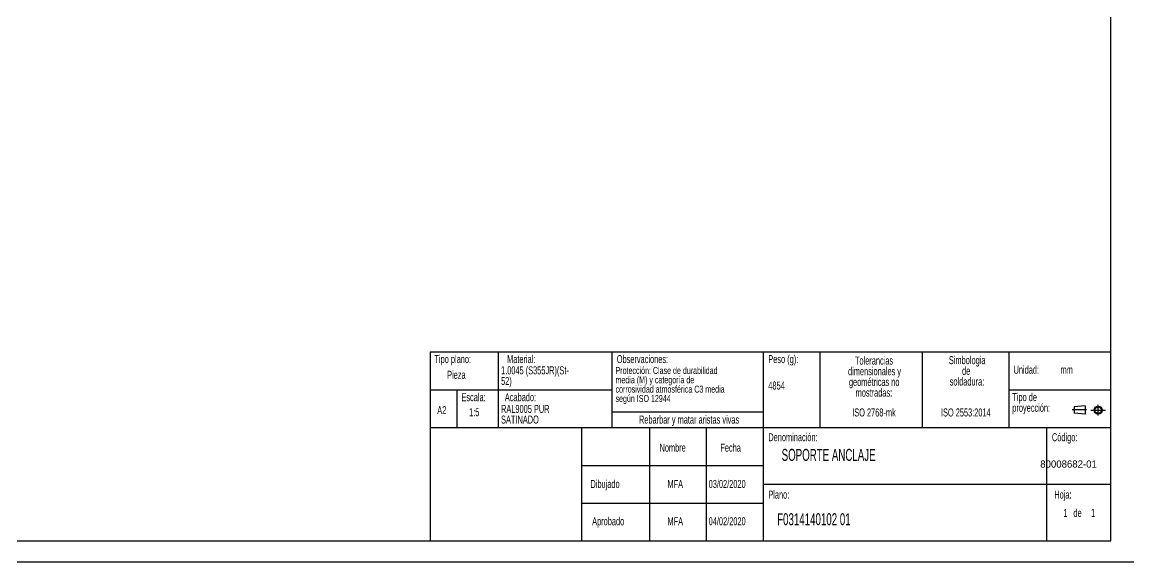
# Model space of a CAD drawing. Extents: x 0 to 1558, y 0 to 583.
# Drawn here: x 300.1 to 594, y 0 to 142.7 of the extents above; entities that cross this region are included whole.
import ezdxf

# ---------------------------------------------------------------- set-up
doc = ezdxf.new("R2010")
doc.units = 0
doc.linetypes.add('CENTERX2', pattern=[20.32, 12.7, -2.54, 2.54, -2.54])
doc.layers.get('0').update_dxf_attribs({"linetype": 'CONTINUOUS'})
doc.layers.add('FORMATO', color=7, linetype='CONTINUOUS')
doc.layers.add('SLD-0', color=179, linetype='CONTINUOUS')
doc.styles.add('SLDTEXTSTYLE1', font='TXT', dxfattribs={"width": 0.605})

# ---------------------------------------------------------------- blocks, each defined once
blk = doc.blocks.new('BLOQUE3')
at = {"color": 7, "linetype": 'CENTERX2'}
for p, q in [((397.92, 130.06), (394.8, 130.06)), ((398.88, 130.02), (402.16, 130.02)), ((400.52, 128.85), (400.52, 131.19))]:
    blk.add_line(p, q, dxfattribs=at)
at = {"color": 7, "linetype": 'Continuous'}
for p, q in [((397.68, 130.95), (395.23, 130.77)), ((395.23, 130.77), (395.23, 129.34)), ((397.68, 130.95), (397.68, 129.16)), ((397.68, 129.16), (395.23, 129.34))]:
    blk.add_line(p, q, dxfattribs=at)
for radius in [0.892, 0.713]:
    blk.add_circle((400.52, 130.02), radius, dxfattribs=at)
blk = doc.blocks.new('SW_NOTE_0_1')
at = {"layer": 'SLD-0', "color": 0, "char_height": 1.8521, "attachment_point": 1, "style": 'SLDTEXTSTYLE1'}
for s, insert in [('media (M) y categoría de', (0, -0.08)), ('Protección: Clase de durabilidad', (0, 2.39)), ('corrosividad atmosférica C3 media', (0, -2.55)), ('según ISO 12944', (0, -5.02))]:
    blk.add_mtext(s, dxfattribs=dict(at, insert=insert))
blk = doc.blocks.new('SW_NOTE_0_2')
at = {"layer": 'SLD-0', "color": 0, "attachment_point": 1, "style": 'SLDTEXTSTYLE1'}
for s, insert, char_height in [('RAL9005 PUR', (0, 2.73), 2.1167), ('SATINADO', (0, -0.09), 2.117)]:
    blk.add_mtext(s, dxfattribs=dict(at, insert=insert, char_height=char_height))
blk = doc.blocks.new('SW_NOTE_0_3')
at = {"layer": 'SLD-0', "color": 0, "attachment_point": 1, "style": 'SLDTEXTSTYLE1'}
for s, insert, char_height in [('52)', (0, -0.09), 2.117), ('1.0045 (S355JR)(St-', (0, 2.73), 2.1167)]:
    blk.add_mtext(s, dxfattribs=dict(at, insert=insert, char_height=char_height))
blk = doc.blocks.new('SW_NOTE_0_4')
at = {"layer": 'SLD-0', "color": 0, "char_height": 2.117, "attachment_point": 2, "style": 'SLDTEXTSTYLE1'}
for s, insert in [('Simbologia', (7.11, 2.73)), ('de', (6.84, -0.09)), ('soldadura:', (7.06, -2.92))]:
    blk.add_mtext(s, dxfattribs=dict(at, insert=insert))
blk = doc.blocks.new('SW_NOTE_0_5')
at = {"layer": 'SLD-0', "color": 0, "attachment_point": 1, "style": 'SLDTEXTSTYLE1'}
for s, insert, char_height in [('Tipo de', (0, 2.73), 2.117), ('proyección:', (0, -0.09), 2.1167)]:
    blk.add_mtext(s, dxfattribs=dict(at, insert=insert, char_height=char_height))
blk = doc.blocks.new('SW_NOTE_0_6')
at = {"layer": 'SLD-0', "color": 0, "attachment_point": 2, "style": 'SLDTEXTSTYLE1'}
for s, insert, char_height in [('dimensionales y', (7.54, -0.09), 2.1167), ('Tolerancias', (7.41, 2.73), 2.1167), ('geométricas no', (7.46, -2.92), 2.1167), ('mostradas:', (7.38, -5.74), 2.117)]:
    blk.add_mtext(s, dxfattribs=dict(at, insert=insert, char_height=char_height))

msp = doc.modelspace()

# ---------------------------------------------------------------- linework, layer by layer
at = {"color": 7, "linetype": 'Continuous'}
msp.add_line((0, 0), (593.99997387, 0), dxfattribs=at)
at = {"layer": 'FORMATO', "color": 7}
for p, q in [((587.96842999, 5.5), (587.96842999, 416.04657709)), ((17.78444771, 5.5), (587.96842999, 5.5))]:
    msp.add_line(p, q, dxfattribs=at)
at = {"layer": 'FORMATO'}
for q in [(587.96842999, 55.5), (407.96842999, 5.5)]:
    msp.add_line((407.96842999, 55.5), q, dxfattribs=at)
at = {"layer": 'SLD-0'}
for p, q in [((425.96842999, 55.5), (425.96842999, 35.5)), ((455.96842999, 55.5), (455.96842999, 35.5)), ((495.96842999, 55.5), (495.96842999, 35.5)), ((510.96842999, 55.5), (510.96842999, 35.5)), ((538.05014043, 55.5), (538.05014043, 35.5)), ((560.96842999, 55.5), (560.96842999, 35.5)), ((407.96842999, 45.5), (425.96842999, 45.5)), ((414.96842999, 45.5), (414.96842999, 35.5)), ((425.96842999, 45.5), (455.96842999, 45.5)), ((560.96842999, 45.5), (587.96842999, 45.5)), ((455.96842999, 39.65792826), (495.96842999, 39.65792826)), ((407.96842999, 35.5), (587.96842999, 35.5)), ((447.96842999, 35.5), (447.96842999, 5.5)), ((465.96842999, 35.5), (465.96842999, 5.5)), ((480.96842999, 35.5), (480.96842999, 5.5)), ((495.96842999, 35.5), (495.96842999, 5.5)), ((570.96842999, 35.5), (570.96842999, 5.5)), ((447.96842999, 25.5), (495.96842999, 25.5)), ((495.96842999, 20.5), (570.96842999, 20.5)), ((570.96842999, 20.5), (587.96842999, 20.5)), ((447.96842999, 15.5), (495.96842999, 15.5))]:
    msp.add_line(p, q, dxfattribs=at)

# ---------------------------------------------------------------- block references
at = {"color": 7, "linetype": 'Continuous', "xscale": 1.2, "yscale": 1.2, "zscale": 1.2}
msp.add_blockref('BLOQUE3', (103.95767443, -115.90755219), dxfattribs=at)
at = {"layer": 'SLD-0'}
for name, p in [('SW_NOTE_0_6', (517.91385138, 51.5559764)), ('SW_NOTE_0_4', (542.84155154, 51.66554269)), ('SW_NOTE_0_3', (426.70514192, 48.97702454)), ('SW_NOTE_0_1', (456.97309814, 49.14528741)), ('SW_NOTE_0_5', (561.88242543, 41.89094542)), ('SW_NOTE_0_2', (426.70514192, 38.76696471))]:
    msp.add_blockref(name, p, dxfattribs=at)

# ---------------------------------------------------------------- texts
at = {"insert": (569.26826987, 26.80958755), "char_height": 1.9, "attachment_point": 1}
msp.add_mtext_dynamic_manual_height_columns('80008682-01', width=14.5588518029, gutter_width=14.11111111, heights=[0], dxfattribs=at)
at = {"layer": 'SLD-0', "style": 'SLDTEXTSTYLE1'}
for s, insert, char_height, attachment_point in [('Tipo plano:', (409.09772081, 54.68086464), 2.1166666667, 1), ('Material:', (428.29809908, 54.68086464), 2.116666667, 1), ('Observaciones:', (457.3070451, 54.68086464), 2.1166666667, 1), ('Peso (g):', (497.37148942, 54.68086464), 2.116666667, 1), ('Pieza', (412.44102473, 50.51919565), 2.116666667, 1), ('Unidad:', (562.21457918, 51.87062815), 2.116666667, 1), ('mm', (574.63060782, 51.87062815), 2.116666667, 1), ('4854', (497.37148942, 47.6813088), 2.116666667, 1), ('Escala:', (416.23153495, 44.60146847), 2.116666667, 1), ('Acabado:', (427.70670692, 44.60146847), 2.116666667, 1), ('A2', (409.82777891, 41.17436774), 2.116666667, 1), ('1:5', (418.25866219, 40.63474483), 2.116666667, 1), ('Rebarbar y matar aristas vivas', (476.41997314, 38.67326948), 2.1166666667, 2), ('ISO 2768-mk', (525.30503554, 40.56001736), 2.1166666667, 2), ('ISO 2553:2014', (549.59381708, 40.56001736), 2.1166666667, 2), ('Denominación:', (497.37148942, 34.01431126), 2.1166666667, 1), ('Código:', (572.36636935, 34.01431126), 2.116666667, 1), ('Nombre', (468.60617586, 31.25483379), 2.116666667, 1), ('Fecha', (484.67676093, 31.25483379), 2.116666667, 1), ('SOPORTE ANCLAJE', (500.89802474, 29.86187346), 3.175, 1), ('Dibujado', (450.34161609, 21.64030871), 2.116666667, 1), ('MFA', (470.70348845, 21.64030877), 2.116666667, 1), ('03/02/2020', (481.59708349, 21.64030877), 2.116666667, 1), ('Plano:', (497.37148942, 18.83826749), 2.116666667, 1), ('Hoja:', (572.98234773, 18.83826749), 2.116666667, 1), ('Aprobado', (450.79297182, 11.78235867), 2.116666667, 1), ('MFA', (470.70348845, 11.78235873), 2.116666667, 1), ('04/02/2020', (481.59708349, 11.78235873), 2.116666667, 1), ('F0314140102 01', (499.70739974, 12.84676089), 3.175, 1), ('1', (575.38114375, 13.97490375), 2.11666667, 1), ('1', (575.38114375, 13.97490375), 2.11666667, 1), ('de', (578.04593247, 13.97490369), 2.116666667, 1), ('de', (578.04593247, 13.97490369), 2.116666667, 1), ('1', (582.69922951, 13.97490375), 2.11666667, 1), ('1', (582.69922951, 13.97490375), 2.11666667, 1)]:
    msp.add_mtext(s, dxfattribs=dict(at, insert=insert, char_height=char_height, attachment_point=attachment_point))

doc.saveas('drawing.dxf')
